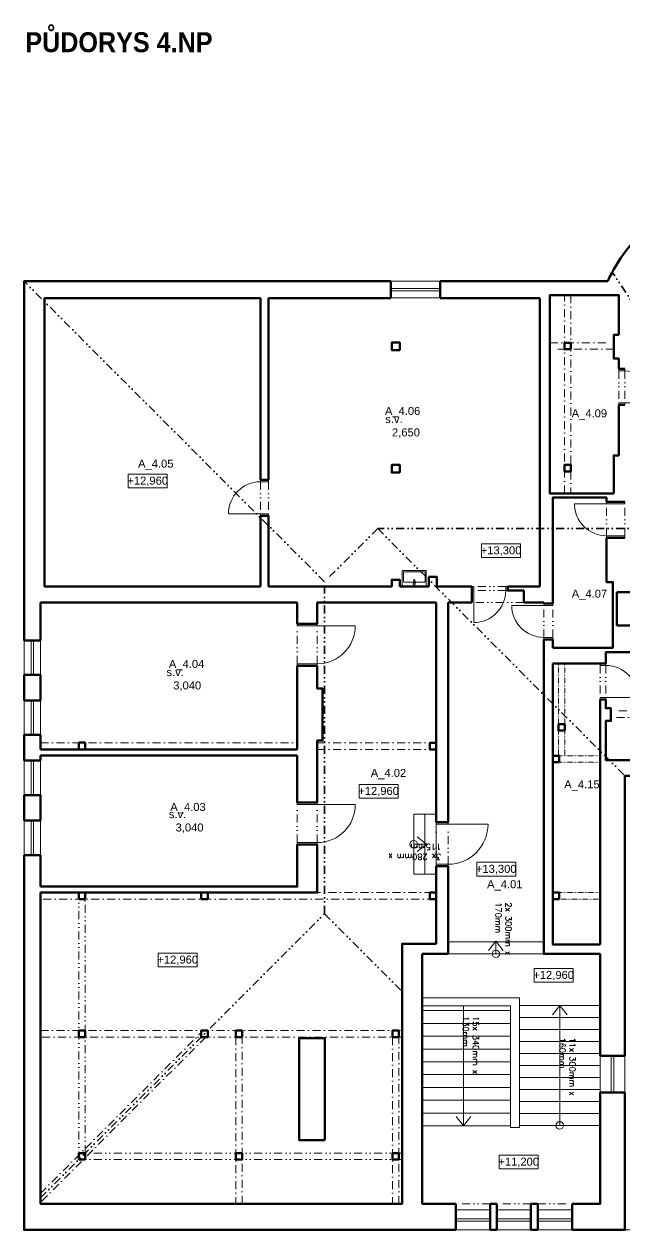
# Model space of a CAD drawing. Header units: millimetres. Extents: x 89194 to 559352, y -753138 to -204019.
# Drawn here: x 313035 to 328055, y -641099 to -610960 of the extents above; entities that cross this region are included whole.
import ezdxf

# ---------------------------------------------------------------- set-up
doc = ezdxf.new("R2010")
doc.units = ezdxf.units.MM
doc.header["$LTSCALE"] = 400
doc.linetypes.add('DASHDOT', pattern=[1, 0.5, -0.25, 0, -0.25])
doc.linetypes.add('DIVIDE', pattern=[1.25, 0.5, -0.25, 0, -0.25, 0, -0.25])
for name, color, linetype, lineweight in [('RG_dveře', 3, 'Continuous', 9), ('RG_koty', 7, 'Continuous', 9), ('RG_krov', 32, 'DASHDOT', 9), ('RG_okna', 3, 'Continuous', 9), ('RG_pohled', 200, 'Continuous', 9), ('RG_popisy', 11, 'Continuous', 9), ('RG_schodiště', 94, 'Continuous', 9), ('RG_zařízováky', 4, 'Continuous', 9), ('RG_zdivo stávající', 30, 'Continuous', 50), ('RG_čerch 2', 6, 'DIVIDE', 9)]:
    doc.layers.add(name, color=color, linetype=linetype, lineweight=lineweight)
doc.styles.add('Arial 100', font='Arial.ttf', dxfattribs={"height": 100})
doc.styles.add('Arial 250', font='Arial Bold.ttf', dxfattribs={"height": 250})
doc.styles.add('Arial 350', font='Arial Bold.ttf', dxfattribs={"height": 350})
doc.styles.get("Standard").update_dxf_attribs({"font": 'romans.shx', "height": 100})

# ---------------------------------------------------------------- blocks, each defined once
blk = doc.blocks.new('*U115')
blk.add_line((-350, -293), (-350, -1093))
for points in [[(-400, -63), (-350, -63), (-350, -293), (-400, -293)], [(500, -63), (450, -63), (450, -293), (500, -293)]]:
    blk.add_lwpolyline(points)
blk.add_arc((-350, -293), 800, 270, 0)
at = {"layer": 'RG_zdivo stávající'}
for p, q in [((-400, -63), (-400, -293)), ((500, -63), (500, -293))]:
    blk.add_line(p, q, dxfattribs=at)
at = {"layer": 'RG_čerch 2'}
for p, q in [((450, -63), (-350, -63)), ((450, -293), (-350, -293))]:
    blk.add_line(p, q, dxfattribs=at)
blk = doc.blocks.new('*U114')
blk.add_line((-350, -293), (-350, -1093))
for points in [[(-400, 167), (-350, 167), (-350, -293), (-400, -293)], [(500, 167), (450, 167), (450, -293), (500, -293)]]:
    blk.add_lwpolyline(points)
blk.add_arc((-350, -293), 800, 270, 0)
at = {"layer": 'RG_zdivo stávající'}
for p, q in [((-400, 167), (-400, -293)), ((500, 167), (500, -293))]:
    blk.add_line(p, q, dxfattribs=at)
at = {"layer": 'RG_čerch 2'}
for p, q in [((450, 167), (-350, 167)), ((450, -293), (-350, -293))]:
    blk.add_line(p, q, dxfattribs=at)
blk = doc.blocks.new('*U113')
blk.add_line((450, -143), (450, 657))
for points in [[(-400, -293), (-350, -293), (-350, -143), (-400, -143)], [(500, -293), (450, -293), (450, -143), (500, -143)]]:
    blk.add_lwpolyline(points)
blk.add_arc((450, -143), 800, 90, 180)
at = {"layer": 'RG_zdivo stávající'}
for p, q in [((-400, -293), (-400, -143)), ((500, -293), (500, -143))]:
    blk.add_line(p, q, dxfattribs=at)
at = {"layer": 'RG_čerch 2'}
for p, q in [((-350, -143), (450, -143)), ((-350, -293), (450, -293))]:
    blk.add_line(p, q, dxfattribs=at)
blk = doc.blocks.new('*U111')
blk.add_line((-350, 7), (-350, 1007))
for points in [[(-400, -293), (-350, -293), (-350, 7), (-400, 7)], [(700, -293), (650, -293), (650, 7), (700, 7)]]:
    blk.add_lwpolyline(points)
blk.add_arc((-350, 7), 1000, 0, 90)
at = {"layer": 'RG_zdivo stávající'}
for p, q in [((-400, -293), (-400, 7)), ((700, -293), (700, 7))]:
    blk.add_line(p, q, dxfattribs=at)
at = {"layer": 'RG_čerch 2'}
for p, q in [((650, 7), (-350, 7)), ((650, -293), (-350, -293))]:
    blk.add_line(p, q, dxfattribs=at)
blk = doc.blocks.new('*U112')
blk.add_line((-350, -293), (-350, -1093))
for points in [[(-400, -193), (-350, -193), (-350, -293), (-400, -293)], [(500, -193), (450, -193), (450, -293), (500, -293)]]:
    blk.add_lwpolyline(points)
blk.add_arc((-350, -293), 800, 270, 0)
at = {"layer": 'RG_zdivo stávající'}
for p, q in [((-400, -193), (-400, -293)), ((500, -193), (500, -293))]:
    blk.add_line(p, q, dxfattribs=at)
at = {"layer": 'RG_čerch 2'}
for p, q in [((450, -193), (-350, -193)), ((450, -293), (-350, -293))]:
    blk.add_line(p, q, dxfattribs=at)
blk = doc.blocks.new('*U110')
blk.add_line((450, -152), (450, 648))
for points in [[(-400, -293), (-350, -293), (-350, -152), (-400, -152)], [(500, -293), (450, -293), (450, -152), (500, -152)]]:
    blk.add_lwpolyline(points)
blk.add_arc((450, -152), 800, 90, 180)
at = {"layer": 'RG_zdivo stávající'}
for p, q in [((-400, -293), (-400, -152)), ((500, -293), (500, -152))]:
    blk.add_line(p, q, dxfattribs=at)
at = {"layer": 'RG_čerch 2'}
for p, q in [((-350, -152), (450, -152)), ((-350, -293), (450, -293))]:
    blk.add_line(p, q, dxfattribs=at)
blk = doc.blocks.new('*U108')
blk.add_line((-350, 7), (-350, 957))
for points in [[(-400, -493), (-350, -493), (-350, 7), (-400, 7)], [(650, -493), (600, -493), (600, 7), (650, 7)]]:
    blk.add_lwpolyline(points)
blk.add_arc((-350, 7), 950, 0, 90)
at = {"layer": 'RG_zdivo stávající'}
for p, q in [((-400, -493), (-400, 7)), ((650, -493), (650, 7))]:
    blk.add_line(p, q, dxfattribs=at)
at = {"layer": 'RG_čerch 2'}
for p, q in [((600, 7), (-350, 7)), ((600, -493), (-350, -493))]:
    blk.add_line(p, q, dxfattribs=at)
blk = doc.blocks.new('*U105')
blk.add_line((500, -193), (500, -993))
for points in [[(-350, 7), (-300, 7), (-300, -193), (-350, -193)], [(550, 7), (500, 7), (500, -193), (550, -193)]]:
    blk.add_lwpolyline(points)
blk.add_arc((500, -193), 800, 180, 270)
at = {"layer": 'RG_zdivo stávající'}
for p, q in [((-350, 7), (-350, -193)), ((550, 7), (550, -193))]:
    blk.add_line(p, q, dxfattribs=at)
at = {"layer": 'RG_čerch 2'}
for p, q in [((-300, 7), (500, 7)), ((-300, -193), (500, -193))]:
    blk.add_line(p, q, dxfattribs=at)
blk = doc.blocks.new('umyv_16')
at = {"layer": 'RG_zařízováky', "linetype": 'Continuous', "lineweight": 20}
for p, q in [((303632, -112272), (303632, -112842)), ((304017, -112257), (303647, -112257)), ((303742, -112302), (303742, -112812)), ((303987, -112287), (303757, -112287)), ((304002, -112812), (304002, -112302)), ((304032, -112842), (304032, -112272)), ((303692, -112532), (303734, -112536)), ((303734, -112578), (303692, -112582)), ((303732, -112544), (303717, -112544)), ((303717, -112544), (303717, -112571)), ((303717, -112571), (303732, -112571)), ((303743, -112540), (303796, -112546)), ((303796, -112568), (303743, -112575)), ((303647, -112857), (304017, -112857)), ((303757, -112827), (303987, -112827))]:
    blk.add_line(p, q, dxfattribs=at)
at = {"layer": 'RG_zařízováky', "linetype": 'Continuous', "lineweight": 20, "extrusion": (0, 0, -1)}
for centre, major_axis, start_param, end_param in [((303647, -112272), (10.6, 10.6), 3.926991, 5.497787), ((303757, -112302), (10.6, 10.6), 3.926991, 5.497787), ((303987, -112302), (-10.6, 10.6), 0.785398, 2.356194), ((304017, -112272), (-10.6, 10.6), 0.785398, 2.356194), ((303692, -112557), (17.7, 17.7), 2.356194, 5.497787), ((303732, -112557), (-9.62, 9.62), 0.785398, 3.926991), ((303732, -112557), (-14.9, 14.9), 0.875625, 1.35736), ((303732, -112557), (-14.9, 14.9), 3.355029, 3.836764), ((303732, -112557), (-14.9, 14.9), 1.35736, 3.355029), ((303795, -112557), (-7.91, 7.91), 0.909996, 3.802393), ((303647, -112842), (-10.6, 10.6), 3.926991, 5.497787), ((303757, -112812), (-10.6, 10.6), 3.926991, 5.497787), ((303987, -112812), (10.6, 10.6), 0.785398, 2.356194), ((304017, -112842), (10.6, 10.6), 0.785398, 2.356194)]:
    blk.add_ellipse(centre, major_axis=major_axis, ratio=1, start_param=start_param, end_param=end_param, dxfattribs=at)

msp = doc.modelspace()

# ---------------------------------------------------------------- linework, layer by layer
at = {"layer": 'RG_koty'}
for points in [[(315638.6, -622550.9), (316614, -622550.9), (316614, -622208), (315638.6, -622208)], [(324472.9, -624293), (325448.3, -624293), (325448.3, -623950.1), (324472.9, -623950.1)], [(321410.7, -630306.7), (322386.1, -630306.7), (322386.1, -629963.8), (321410.7, -629963.8)], [(324351.9, -632254.8), (325327.3, -632254.8), (325327.3, -631911.9), (324351.9, -631911.9)], [(316388.9, -634522.6), (317364.4, -634522.6), (317364.4, -634179.7), (316388.9, -634179.7)], [(325786.3, -634905.4), (326761.7, -634905.4), (326761.7, -634562.5), (325786.3, -634562.5)], [(324914.4, -639574.5), (325889.8, -639574.5), (325889.8, -639231.6), (324914.4, -639231.6)]]:
    msp.add_lwpolyline(points, close=True, dxfattribs=at)
at = {"layer": 'RG_krov'}
for p, q in [((313445.1, -628929.2), (319865.1, -628929.2)), ((320365.1, -628929.2), (323335.1, -628929.2)), ((313445.1, -629089.2), (319865.1, -629089.2)), ((320365.1, -629089.2), (323335.1, -629089.2))]:
    msp.add_line(p, q, dxfattribs=at)
for points in [[(326545.1, -622689.2), (326545.1, -617739.2)], [(326705.1, -617739.2), (326705.1, -622689.2)], [(326175.1, -618929.2), (327775.1, -618929.2)], [(327775.1, -619089.2), (326175.1, -619089.2)], [(313445.1, -632669.2), (323335.1, -632669.2)], [(323312, -632829.2), (313445.1, -632829.2)], [(313445.1, -636119.2), (322485.1, -636119.2)], [(313445.1, -640186.1), (317465.1, -636166.1)], [(322485.1, -636279.2), (313445.1, -636279.2)], [(317578.2, -636279.2), (313445.1, -640412.3)], [(318325.1, -636279.2), (318325.1, -640449.2)], [(318485.1, -640449.2), (318485.1, -636279.2)], [(322245.1, -636279.2), (322245.1, -640449.2)], [(322405.1, -640449.2), (322405.1, -636279.2)]]:
    msp.add_lwpolyline(points, dxfattribs=at)
at = {"layer": 'RG_krov', "ltscale": 0.005}
for points in [[(326395.1, -629249.2), (326395.1, -626939.2)], [(326555.1, -629249.2), (326555.1, -626939.2)], [(327435.1, -629249.2), (326255.1, -629249.2)], [(327435.1, -629409.2), (326255.1, -629409.2)], [(327435.1, -632669.2), (326255.1, -632669.2)], [(326255.1, -632829.2), (327435.1, -632829.2)]]:
    msp.add_lwpolyline(points, dxfattribs=at)
at = {"layer": 'RG_okna'}
for points in [[(323435.1, -617389.2), (322205.1, -617389.2)], [(323435.1, -617569.2), (322205.1, -617569.2)], [(323435.1, -617629.2), (322205.1, -617629.2)], [(323435.1, -617799.2), (322205.1, -617799.2)], [(313035.1, -626369.2), (313035.1, -627229.2)], [(313210.1, -626369.2), (313210.1, -627229.2)], [(313270.1, -626369.2), (313270.1, -627229.2)], [(313445.1, -626369.2), (313445.1, -627229.2)], [(313035.1, -627869.2), (313035.1, -628729.2)], [(313210.1, -627869.2), (313210.1, -628729.2)], [(313270.1, -627869.2), (313270.1, -628729.2)], [(313445.1, -627869.2), (313445.1, -628729.2)], [(313035.1, -629369.2), (313035.1, -630229.2)], [(313210.1, -629369.2), (313210.1, -630229.2)], [(313270.1, -629369.2), (313270.1, -630229.2)], [(313445.1, -629369.2), (313445.1, -630229.2)], [(313035.1, -630869.2), (313035.1, -631729.2)], [(313210.1, -630869.2), (313210.1, -631729.2)], [(313270.1, -630869.2), (313270.1, -631729.2)], [(313445.1, -630869.2), (313445.1, -631729.2)], [(327435.1, -637669.2), (327435.1, -636749.2)], [(327715.1, -637669.2), (327715.1, -636749.2)], [(327775.1, -637669.2), (327775.1, -636749.2)], [(328055.1, -637669.2), (328055.1, -636749.2)], [(324685.1, -640599.2), (323825.1, -640599.2)], [(325705.1, -640599.2), (324855.1, -640599.2)], [(325875.1, -640599.2), (326735.1, -640599.2)], [(324685.1, -640819.2), (323825.1, -640819.2)], [(324685.1, -640879.2), (323825.1, -640879.2)], [(325705.1, -640819.2), (324855.1, -640819.2)], [(325705.1, -640879.2), (324855.1, -640879.2)], [(325875.1, -640819.2), (326735.1, -640819.2)], [(325875.1, -640879.2), (326735.1, -640879.2)], [(324685.1, -641099.2), (323825.1, -641099.2)], [(325705.1, -641099.2), (324855.1, -641099.2)], [(325875.1, -641099.2), (326735.1, -641099.2)]]:
    msp.add_lwpolyline(points, dxfattribs=at)
at = {"layer": 'RG_pohled'}
for points in [[(328055.1, -641099.2), (331378.5, -641099.2), (331378.5, -629749.2), (328055.1, -629749.2)], [(325420.1, -638539.2), (325195.1, -638539.2), (325195.1, -635499.2), (322985.1, -635499.2), (322985.1, -635299.2), (325420.1, -635299.2)]]:
    msp.add_lwpolyline(points, close=True, dxfattribs=at)
at = {"layer": 'RG_schodiště'}
for p, q in [((323095.1, -631459.2), (322859.2, -631275.9)), ((323095.1, -631459.2), (322859.2, -631642.5)), ((324830.1, -633879.2), (324646.8, -634115.1)), ((324830.1, -633879.2), (325013.4, -634115.1)), ((326427.6, -635489.2), (326244.3, -635725.1)), ((326427.6, -635489.2), (326610.9, -635725.1)), ((324020.1, -638499.2), (323836.8, -638263.3)), ((324020.1, -638499.2), (324203.4, -638263.3))]:
    msp.add_line(p, q, dxfattribs=at)
at = {"layer": 'RG_schodiště', "ltscale": 0.005}
for points in [[(323055.1, -632209.2), (322775.1, -632209.2), (322775.1, -630709.2), (323055.1, -630709.2)], [(323335.1, -632209.2), (323055.1, -632209.2), (323055.1, -630709.2), (323335.1, -630709.2)]]:
    msp.add_lwpolyline(points, close=True, dxfattribs=at)
at = {"layer": 'RG_schodiště'}
for points in [[(322775.1, -631459.2), (323095.1, -631459.2)], [(326025.1, -633899.2), (323635.1, -633899.2)], [(324830.1, -634199.2), (324830.1, -633879.2)], [(326025.1, -634199.2), (323635.1, -634199.2)], [(325195.1, -635299.2), (322985.1, -635299.2)], [(325195.1, -635619.2), (322985.1, -635619.2)], [(324020.1, -635499.2), (324020.1, -638499.2)], [(327435.1, -635489.2), (325420.1, -635489.2)], [(326427.6, -638489.2), (326427.6, -635489.2)], [(327435.1, -635789.2), (325420.1, -635789.2)], [(325195.1, -635939.2), (322985.1, -635939.2)], [(327435.1, -636089.2), (325420.1, -636089.2)], [(325195.1, -636259.2), (322985.1, -636259.2)], [(327435.1, -636389.2), (325420.1, -636389.2)], [(325195.1, -636579.2), (322985.1, -636579.2)], [(327435.1, -636689.2), (325420.1, -636689.2)], [(325195.1, -636899.2), (322985.1, -636899.2)], [(327435.1, -636989.2), (325420.1, -636989.2)], [(325195.1, -637219.2), (322985.1, -637219.2)], [(327435.1, -637289.2), (325420.1, -637289.2)], [(325195.1, -637539.2), (322985.1, -637539.2)], [(327435.1, -637589.2), (325420.1, -637589.2)], [(325195.1, -637859.2), (322985.1, -637859.2)], [(327435.1, -637889.2), (325420.1, -637889.2)], [(325195.1, -638179.2), (322985.1, -638179.2)], [(327435.1, -638189.2), (325420.1, -638189.2)], [(325195.1, -638499.2), (322985.1, -638499.2)], [(327435.1, -638489.2), (325420.1, -638489.2)]]:
    msp.add_lwpolyline(points, dxfattribs=at)
for centre in [(322775.1, -631459.2), (324830.1, -634199.2), (326427.6, -638489.2)]:
    msp.add_circle(centre, 94.7, dxfattribs=at)
at = {"layer": 'RG_zdivo stávající'}
msp.add_lwpolyline([(328719.5, -615977.3, 0.1169193), (327625.5, -617389.2, 0.0862981)], format="xyb", dxfattribs=at)
for points in [[(322205.1, -617389.2), (313035.1, -617389.2), (313035.1, -626369.2)], [(322205.1, -617809.2), (322205.1, -617389.2)], [(327625.5, -617389.2), (323435.1, -617389.2)], [(323435.1, -617809.2), (323435.1, -617389.2)], [(318945.1, -625019.2), (313545.1, -625019.2), (313545.1, -617809.2), (318945.1, -617809.2)], [(318945.1, -622349.2), (318945.1, -617809.2)], [(319145.1, -617809.2), (322205.1, -617809.2)], [(319145.1, -622349.2), (319145.1, -617809.2)], [(323435.1, -617809.2), (325925.1, -617809.2)], [(325925.1, -625019.2), (325925.1, -617809.2)], [(327775.1, -622689.2), (326175.1, -622689.2), (326175.1, -617739.2), (327905.1, -617739.2), (327905.1, -618729.2)], [(327905.1, -618729.2), (327775.1, -618729.2), (327775.1, -619319.2), (327905.1, -619319.2)], [(327905.1, -619319.2), (327905.1, -619579.2)], [(327905.1, -620479.2), (327905.1, -621739.2)], [(327775.1, -622689.2), (327775.1, -621739.2), (327905.1, -621739.2)], [(327595.1, -622899.2), (327595.1, -622789.2), (326255.1, -622789.2), (326255.1, -625439.2)], [(318945.1, -625019.2), (318945.1, -623249.2)], [(319145.1, -625019.2), (319145.1, -623249.2)], [(326255.1, -626549.2), (327755.1, -626549.2), (327755.1, -624909.2), (327595.1, -624909.2), (327595.1, -623799.2)], [(322225.1, -625019.2), (319145.1, -625019.2)], [(322225.1, -625019.2), (322225.1, -624849.2), (322425.1, -624849.2), (322425.1, -625019.2)], [(323155.1, -625019.2), (322425.1, -625019.2)], [(323155.1, -625019.2), (323155.1, -624779.2), (323355.1, -624779.2), (323355.1, -625019.2)], [(324225.1, -625019.2), (323355.1, -625019.2)], [(325925.1, -625019.2), (325125.1, -625019.2)], [(327855.1, -625159.2), (327855.1, -625989.2), (329286, -625989.2), (329286, -626659.2), (327576, -626659.2), (327576, -626939.2)], [(327855.1, -625159.2), (330315.1, -625159.2)], [(319865.1, -625419.2), (313445.1, -625419.2), (313445.1, -626369.2)], [(319865.1, -625949.2), (319865.1, -625419.2)], [(323335.1, -630909.2), (323335.1, -625419.2), (320365.1, -625419.2)], [(320365.1, -625949.2), (320365.1, -625419.2)], [(324225.1, -625419.2), (323635.1, -625419.2)], [(323635.1, -630909.2), (323635.1, -625419.2)], [(326025.1, -625439.2), (326025.1, -625419.2), (325525.1, -625419.2)], [(313445.1, -626369.2), (313035.1, -626369.2)], [(327435.1, -634199.2), (326025.1, -634199.2), (326025.1, -626339.2)], [(326255.1, -626339.2), (326255.1, -626549.2)], [(319865.1, -629089.2), (319865.1, -626999.2)], [(320365.1, -630419.2), (320365.1, -628869.2), (320495.1, -628869.2), (320495.1, -627569.2), (320365.1, -627569.2), (320365.1, -626999.2)], [(327435.1, -626939.2), (326255.1, -626939.2)], [(327435.1, -633969.2), (326255.1, -633969.2), (326255.1, -626939.2)], [(313035.1, -627229.2), (313035.1, -627869.2)], [(313035.1, -627229.2), (313035.1, -627869.2)], [(313035.1, -627229.2), (313445.1, -627229.2)], [(313445.1, -627229.2), (313445.1, -627869.2)], [(313445.1, -627229.2), (313445.1, -627869.2)], [(313445.1, -627869.2), (313035.1, -627869.2)], [(327435.1, -633969.2), (327435.1, -627839.2)], [(327576, -627839.2), (327576, -628059.2), (327706, -628059.2), (327706, -628379.2), (327576, -628379.2), (327576, -629369.2)], [(313035.1, -628729.2), (313035.1, -629369.2)], [(313035.1, -628729.2), (313445.1, -628729.2)], [(313445.1, -628729.2), (313445.1, -629089.2)], [(350304.1, -628961.9), (348706.1, -633498.6), (336962.4, -629361.9), (327576, -629361.9)], [(319865.1, -629089.2), (313445.1, -629089.2)], [(313445.1, -629239.2), (313445.1, -629369.2)], [(319865.1, -629239.2), (313445.1, -629239.2)], [(319865.1, -630419.2), (319865.1, -629239.2)], [(313445.1, -629369.2), (313035.1, -629369.2)], [(328055.1, -636749.2), (328055.1, -629749.5), (336696.4, -629749.5), (349235.2, -634166.2), (349235.4, -634165.6)], [(313035.1, -630229.2), (313035.1, -630869.2)], [(313035.1, -630229.2), (313445.1, -630229.2)], [(313445.1, -630229.2), (313445.1, -630869.2)], [(313445.1, -630869.2), (313035.1, -630869.2)], [(313445.1, -632669.2), (320365.1, -632669.2), (320365.1, -631469.2)], [(313445.1, -632519.2), (319865.1, -632519.2), (319865.1, -631469.2)], [(313035.1, -631729.2), (313035.1, -641099.2), (323825.1, -641099.2)], [(313035.1, -631729.2), (313445.1, -631729.2)], [(313445.1, -631729.2), (313445.1, -632519.2)], [(313445.1, -632669.2), (313445.1, -640449.2), (322485.1, -640449.2), (322485.1, -633949.2), (323335.1, -633949.2), (323335.1, -632009.2)], [(322985.1, -634199.2), (323635.1, -634199.2), (323635.1, -632009.2)], [(322985.1, -634199.2), (322985.1, -640449.2)], [(327435.1, -636749.2), (327435.1, -634199.2)], [(327435.1, -636749.2), (328055.1, -636749.2)], [(326735.1, -640449.2), (327435.1, -640449.2), (327435.1, -637669.2)], [(326735.1, -641099.2), (328055.1, -641099.2), (328055.1, -637669.2)], [(327435.1, -637669.2), (328055.1, -637669.2)], [(323825.1, -640449.2), (322985.1, -640449.2)], [(323825.1, -640449.2), (323825.1, -641099.2)], [(324855.1, -640449.2), (324685.1, -640449.2)], [(324685.1, -640449.2), (324685.1, -641099.2)], [(324855.1, -640449.2), (324855.1, -641099.2)], [(325875.1, -640449.2), (325705.1, -640449.2)], [(325705.1, -640449.2), (325705.1, -641099.2)], [(325875.1, -640449.2), (325875.1, -641099.2)], [(326735.1, -640449.2), (326735.1, -641099.2)], [(324855.1, -641099.2), (324685.1, -641099.2)], [(325875.1, -641099.2), (325705.1, -641099.2)]]:
    msp.add_lwpolyline(points, dxfattribs=at)
for points in [[(322425.1, -619109.2), (322225.1, -619109.2), (322225.1, -618919.2), (322425.1, -618919.2)], [(326705.1, -619089.2), (326545.1, -619089.2), (326545.1, -618929.2), (326705.1, -618929.2)], [(322425.1, -622169.2), (322225.1, -622169.2), (322225.1, -621979.2), (322425.1, -621979.2)], [(326705.1, -622139.2), (326545.1, -622139.2), (326545.1, -621979.2), (326705.1, -621979.2)], [(326555.1, -628619.2), (326395.1, -628619.2), (326395.1, -628459.2), (326555.1, -628459.2)], [(314565.1, -628919.2), (314405.1, -628919.2), (314405.1, -629089.2), (314565.1, -629089.2)], [(323335.1, -629089.2), (323175.1, -629089.2), (323175.1, -628929.2), (323335.1, -628929.2)], [(326415.1, -629409.2), (326255.1, -629409.2), (326255.1, -629249.2), (326415.1, -629249.2)], [(314565.1, -632829.2), (314405.1, -632829.2), (314405.1, -632669.2), (314565.1, -632669.2)], [(317625.1, -632829.2), (317465.1, -632829.2), (317465.1, -632669.2), (317625.1, -632669.2)], [(323335.1, -632829.2), (323175.1, -632829.2), (323175.1, -632669.2), (323335.1, -632669.2)], [(326415.1, -632829.2), (326255.1, -632829.2), (326255.1, -632669.2), (326415.1, -632669.2)], [(314565.1, -636279.2), (314405.1, -636279.2), (314405.1, -636119.2), (314565.1, -636119.2)], [(317625.1, -636279.2), (317465.1, -636279.2), (317465.1, -636119.2), (317625.1, -636119.2)], [(318485.1, -636279.2), (318325.1, -636279.2), (318325.1, -636119.2), (318485.1, -636119.2)], [(322405.1, -636279.2), (322245.1, -636279.2), (322245.1, -636119.2), (322405.1, -636119.2)], [(320555.1, -638859.2), (319915.1, -638859.2), (319915.1, -636309.2), (320555.1, -636309.2)], [(314565.1, -639339.2), (314405.1, -639339.2), (314405.1, -639179.2), (314565.1, -639179.2)], [(318485.1, -639339.2), (318325.1, -639339.2), (318325.1, -639179.2), (318485.1, -639179.2)], [(322405.1, -639339.2), (322245.1, -639339.2), (322245.1, -639179.2), (322405.1, -639179.2)]]:
    msp.add_lwpolyline(points, close=True, dxfattribs=at)
at = {"layer": 'RG_zdivo stávající', "ltscale": 0.005}
for points in [[(324225.1, -625019.2), (324225.1, -625419.2)], [(325125.1, -625019.2), (325125.1, -625119.2), (325525.1, -625119.2), (325525.1, -625419.2)]]:
    msp.add_lwpolyline(points, dxfattribs=at)
at = {"layer": 'RG_čerch 2', "lineweight": 35}
for points in [[(331150.1, -622234.7), (327737.6, -617162.5)], [(320545.1, -624899.2), (313035.1, -617389.2)], [(346507, -627431.4), (335542.4, -623569.2), (321875.1, -623569.2), (320545.1, -624899.2)], [(321875.1, -623569.2), (328055.1, -629749.2)], [(320545.1, -633199.2), (320545.1, -624899.2)], [(313445.1, -640299.2), (320545.1, -633199.2)], [(320545.1, -633199.2), (322485.1, -635139.2)]]:
    msp.add_lwpolyline(points, dxfattribs=at)
at = {"layer": 'RG_čerch 2'}
for points in [[(325525.1, -625419.2), (324225.1, -625419.2)], [(348997.5, -632671.2), (336106.7, -628130.5), (327706, -628129.2)], [(348941, -632831.5), (336045.8, -628289.2), (327706, -628289.2)], [(322485.1, -639339.2), (314405.1, -639339.2), (314405.1, -632669.2)], [(322485.1, -639179.2), (314565.1, -639179.2), (314565.1, -632669.2)], [(324685.1, -640449.2), (323825.1, -640449.2)], [(325705.1, -640449.2), (324855.1, -640449.2)], [(325875.1, -640449.2), (326735.1, -640449.2)]]:
    msp.add_lwpolyline(points, dxfattribs=at)

# ---------------------------------------------------------------- block references
at = {"layer": 'RG_dveře', "ltscale": 0.1, "rotation": 269.9999999948311}
for name, p in [('*U113', (328197.7, -619979.2)), ('*U105', (319137.7, -622699.2)), ('*U114', (327887.7, -623299.2)), ('*U115', (326317.7, -625839.2)), ('*U108', (320357.7, -626349.2)), ('*U110', (327727.7, -627339.2)), ('*U108', (320357.7, -630819.2)), ('*U111', (323627.7, -631309.2))]:
    msp.add_blockref(name, p, dxfattribs=at)
at = {"layer": 'RG_dveře', "ltscale": 0.1}
msp.add_blockref('*U112', (324625.1, -624826.6), dxfattribs=at)
at = {"layer": 'RG_zařízováky', "rotation": 90.00000094813493}
msp.add_blockref('umyv_16', (210232.7, -928651), dxfattribs=at)

# ---------------------------------------------------------------- texts
at = {"layer": 'RG_koty', "char_height": 200, "width": 12.645, "attachment_point": 5, "rotation": 360, "style": 'Arial 100'}
for s, insert in [('\\pxi-3,l4,qc,t4;s.v.^I2,650', (322181.8, -621017.7)), ('+12,960', (316124.8, -622390)), ('+13,300', (324959.2, -624132.1)), ('\\pxi-3,l4,qc,t4;s.v.^I3,040', (316712.7, -627342.5)), ('+12,960', (321896.9, -630145.7)), ('\\pxi-3,l4,qc,t4;s.v.^I3,040', (316771.3, -630892.4)), ('+13,300', (324838.1, -632093.9)), ('+12,960', (316875.2, -634361.6)), ('+12,960', (326272.6, -634744.4)), ('+11,200', (325400.6, -639413.5))]:
    msp.add_mtext(s, dxfattribs=dict(at, insert=insert))
at = {"layer": 'RG_popisy', "style": 'Arial 350', "width": 0.9}
msp.add_text('PŮDORYS 4.NP', height=500, dxfattribs=at).set_placement((313065.4, -611662.4, 3360))
at = {"layer": 'RG_popisy', "char_height": 200, "attachment_point": 1, "rotation": 360, "style": 'Arial 250'}
for s, insert in [('\\pxi-1.25,qc;{\\fArial|b0|i0|c238|p34;A_4.06}', (322305.8, -620528.6)), ('\\pxi-1.25,qc;{\\fArial|b0|i0|c238|p34;A_4.09}', (326974.5, -620588.5)), ('\\pxi-1.25,qc;{\\fArial|b0|i0|c238|p34;A_4.05}', (316134.1, -621846.7)), ('\\pxi-1.25,qc;{\\fArial|b0|i0|c238|p34;A_4.07}', (326976.6, -625097.5)), ('\\pxi-1.25,qc;{\\fArial|b0|i0|c238|p34;A_4.04}', (316905.3, -626852)), ('\\pxi-1.25,qc;{\\fArial|b0|i0|c238|p34;A_4.02}', (321951.8, -629577.3)), ('\\pxi-1.25,qc;{\\fArial|b0|i0|c238|p34;A_4.15}', (326788.4, -629862.4)), ('\\pxi-1.25,qc;{\\fArial|b0|i0|c238|p34;A_4.03}', (316940.1, -630427.3)), ('\\pxi-1.25,qc;{\\fArial|b0|i0|c238|p34;A_4.01}', (324859.8, -632359))]:
    msp.add_mtext(s, dxfattribs=dict(at, insert=insert))
at = {"layer": 'RG_schodiště', "ltscale": 0.1, "char_height": 150, "attachment_point": 1}
for s, insert, rotation in [('3x 280mm x 115mm', (323464.1, -631850.7), 180), ('2x 300mm x 170mm', (325221.6, -632912.6), 270), ('15x 340mm x 130mm', (324403.6, -635756.4), 270), ('11x 300mm x 160mm', (326819.1, -636292.5), 270)]:
    msp.add_mtext_dynamic_manual_height_columns(s, width=2049.974, gutter_width=500, heights=[0], dxfattribs=dict(at, insert=insert, rotation=rotation))

doc.saveas('drawing.dxf')
